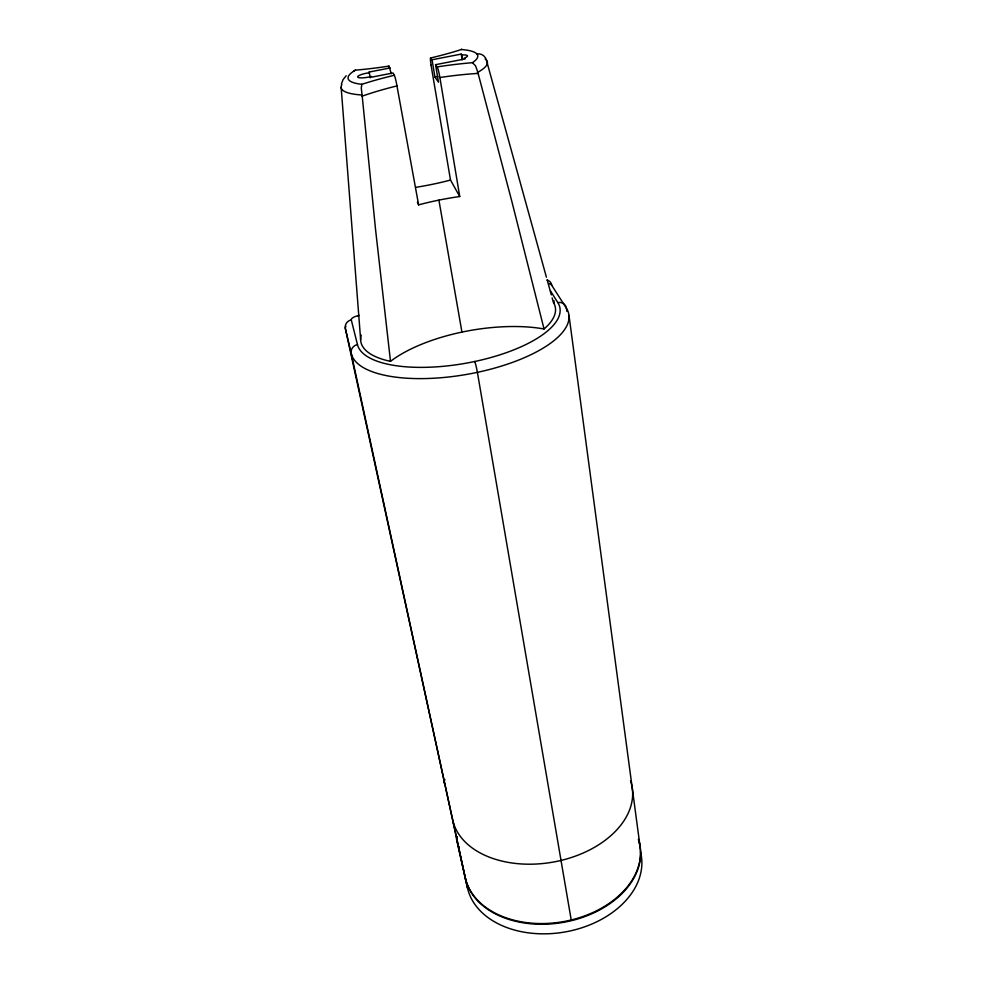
<?xml version="1.0" encoding="UTF-8"?>
<svg xmlns="http://www.w3.org/2000/svg" width="983" height="983" viewBox="0 0 983 983"><rect width="100%" height="100%" fill="white"/><g stroke="black" fill="none" stroke-linecap="round" stroke-linejoin="round"><path stroke-width="1.47" d="M388.85 66.18L388.887 67.311M341.42 83.985L343.055 79.635L346.2 75.716M353.511 71.218L355.379 70.149A107.811 21.073 -10 0 0 389.096 66.082L391.222 73.7M432.029 59.779L461.224 54.09L461.936 54.95A9.904 2.089 -9.6 0 1 464.468 57.997L465.205 58.894L435.555 64.681L438.492 82.203L434.953 77.067L432.029 59.779L430.726 57.96A107.811 21.073 -10 0 0 461.346 49.519L461.58 49.175M390.165 67.938L369.153 72.042L369.497 72.717A9.953 2.101 -10.3 0 0 357.714 77.067A9.953 2.101 -10.3 0 0 371.353 76.453L371.697 77.141L393.028 72.975L394.33 75.273A127.581 29.502 -9.9 0 0 361.855 84.305L361.277 88.003L362.063 94.982A74.216 16.047 -10 0 1 341.9 84.587M640.523 852.064A88.421 62.408 -9.9 0 1 568.702 931.257A88.421 62.408 -9.9 0 1 467.466 887.932L345.34 328.482A7.618 7.176 -9.1 0 1 351.275 319.88A7.631 2.703 -11.3 0 1 358.058 315.727L359.36 315.457M434.953 77.067L437.853 76.49M435.555 64.681L437.152 66.905A127.581 29.502 -9.9 0 1 472.418 62.691L475.551 65.812L477.849 72.275A74.216 16.047 -10 0 0 485.172 58.968M546.978 279.958A7.569 6.992 -37.5 0 1 551.795 285.414L566.429 308.281L566.847 311.328M550.517 290.98L557.828 302.567A7.901 7.225 -36.2 0 1 566.429 308.281A110.563 41.47 -10 0 1 476.718 372.483A110.563 41.47 -10 0 1 351.238 353.487L345.34 328.482A15.212 5.468 -11.3 0 1 345.918 326.307M431.021 64.939L450.509 180.061L459.737 196.526A112.578 35.425 -9.8 0 0 418.611 204.869L417.419 202.277M546.413 277.194L486.364 60.012A8.896 8.429 -74.6 0 0 476.902 53.979M547.236 280.155L551.316 294.925M552.139 297.886L553.355 302.322A98.755 36.506 -10 0 1 544.041 328.973A106.938 42.81 -9.8 0 0 390.497 361.363A98.755 36.506 -10 0 1 361.216 335.068M358.058 315.727L358.009 315.948M351.275 319.88L357.456 344.566A7.938 7.422 -10.2 0 0 351.238 353.487L465.291 877.917A88.826 62.15 -9.9 0 0 568.862 920.53A88.826 62.15 -9.9 0 0 638.397 839.249M544.041 328.973L511.91 201.662L478.107 73.393A117.69 27.893 -9.8 0 0 439.88 77.51A9.228 0.897 79.3 0 0 437.189 67.004M457.328 836.766A12.324 8.319 -13.3 0 0 456.849 840.797L467.466 887.932M369.153 72.042L370.259 77.792M418.611 204.869L396.96 85.926A117.69 27.893 -9.8 0 0 362.211 96.137L375.543 229.42L390.497 361.363M438.909 200.114L461.936 332.094M571.221 919.977L477.394 372.336A8.454 0.737 78.1 0 0 474.715 361.498M439.88 77.51L459.737 196.526M461.936 54.95L462.624 59.287M461.224 54.09L462.145 59.852M553.908 300.577L554.326 303.612M569.01 315.494L640.216 847.629M341.15 87.389L360.638 339.725M638.495 839.949A88.802 62.162 -9.9 0 1 568.985 921.243A88.802 62.162 -9.9 0 1 465.438 878.618M458.84 849.963A12.263 8.355 -13.4 0 1 459 846.768M361.658 95.032A9.338 5.579 77.9 0 1 361.805 96.101M450.509 180.061A95.843 25.669 -10.1 0 1 415.883 187.311M477.726 73.627A9.277 5.124 81.2 0 1 477.431 72.41M394.38 75.384A9.252 0.676 78.8 0 1 397.021 86.013M431.119 65.075A8.994 0.774 79.4 0 1 430.407 58.157M461.346 49.519A65.824 13.922 -10 0 1 472.418 62.691M361.855 84.305A65.824 13.922 -10 0 1 355.391 70.149M456.69 840.121A12.324 8.319 -13.3 0 1 456.862 836.938M630.57 780.957A91.222 60.565 -9.9 0 1 558.59 860.997A91.222 60.565 -9.9 0 1 452.745 820.24M444.353 783.439A12.644 8.097 -13 0 1 444.906 779.507M548.747 283.522A15.064 5.357 -8.8 0 1 551.795 285.414M557.828 302.567A102.908 38.128 -10 0 1 474.138 361.621A102.908 38.128 -10 0 1 357.456 344.566"/></g></svg>
